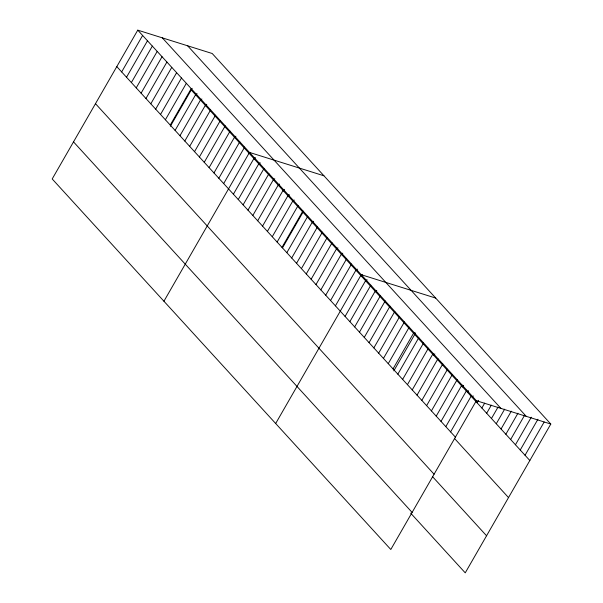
<?xml version="1.0" encoding="UTF-8"?>
<svg xmlns="http://www.w3.org/2000/svg" width="603" height="603" viewBox="0 0 603 603"><rect width="100%" height="100%" fill="white"/><g stroke="black" fill="none" stroke-linecap="round" stroke-linejoin="round"><path stroke-width="0.9" d="M137.763 30.15L52.197 178.955L390.797 549.491L476.362 400.686L137.763 30.15L212.203 53.509L550.803 424.045L465.237 572.85L410.673 513.138M121.655 71.923L142.625 35.464M126.517 77.244L147.479 40.785M131.371 82.558L152.34 46.099M136.233 87.872L157.195 51.413M141.087 93.194L162.056 56.735M145.949 98.508L166.91 62.049M150.803 103.822L171.772 67.363M155.664 109.143L176.626 72.684M160.526 114.457L181.488 77.998M165.38 119.771L186.342 83.312M170.242 125.085L191.204 88.633M170.347 126.306L192.169 88.347M175.096 130.406L196.058 93.947M196.096 95.289L197.03 93.669M179.958 135.72L200.92 99.261M200.957 100.603L201.884 98.982M184.812 141.034L205.781 104.583M205.811 105.917L206.746 104.296M189.674 146.356L210.635 109.897M194.528 151.67L215.497 115.211M199.389 156.984L220.351 120.532M204.244 162.305L225.213 125.846M209.105 167.619L230.067 131.16M213.959 172.933L234.929 136.474M234.959 137.816L235.894 136.195M218.821 178.254L239.783 141.795M223.675 183.568L244.645 147.109M163.933 301.229L249.499 152.423L323.939 175.79M233.391 194.204L254.36 157.745M254.398 159.086L255.325 157.466M238.253 199.518L259.215 163.059M259.252 164.4L260.187 162.78M243.115 204.832L264.076 168.373M247.969 210.153L268.93 173.694M252.83 215.467L273.792 179.008M273.83 180.35L274.757 178.729M257.685 220.781L278.646 184.322M278.684 185.664L279.619 184.043M262.546 226.102L283.508 189.644M283.546 190.985L284.473 189.365M267.4 231.416L288.37 194.957M288.4 196.299L289.334 194.679M272.262 236.73L293.224 200.271M293.262 201.613L294.189 199.992M277.116 242.052L298.086 205.593M281.978 247.366L302.94 210.907M282.513 247.841L302.977 212.248M286.832 252.68L307.801 216.221M291.694 258.001L312.656 221.542M312.693 222.884L313.628 221.263M296.548 263.315L317.517 226.856M301.41 268.629L322.371 232.17M306.264 273.95L327.233 237.492M311.125 279.264L332.087 242.805M315.98 284.578L336.949 248.119M336.987 249.461L337.914 247.841M320.841 289.9L341.803 253.441M341.841 254.775L342.775 253.154M325.703 295.214L346.665 258.755M330.557 300.528L351.519 264.069M335.419 305.842L356.381 269.39M356.418 270.724L357.345 269.104M275.677 423.502L361.242 274.704L435.675 298.063M361.272 276.046L362.207 274.425M345.074 316.409L366.036 279.95M366.134 281.36L367.061 279.739M349.868 321.663L370.83 285.204M354.662 326.909L375.631 290.45M375.85 291.995L376.777 290.375M359.463 332.155L380.425 295.704M364.257 337.409L385.219 300.95M369.059 342.655L390.02 306.196M373.852 347.908L394.814 311.45M378.646 353.154L399.616 316.696M383.448 358.408L404.409 321.949M388.242 363.654L409.203 327.195M393.035 368.9L414.005 332.441M393.819 370.853L415.648 332.901M397.837 374.154L418.799 337.695M402.631 379.4L423.6 342.941M407.432 384.654L428.394 348.195M412.226 389.9L433.188 353.441M433.904 355.521L434.831 353.901M417.02 395.153L437.989 358.695M421.821 400.4L442.783 363.941M426.615 405.646L447.584 369.187M431.416 410.899L452.378 374.44M436.21 416.145L457.172 379.686M441.004 421.399L461.973 384.94M462.682 387.013L463.617 385.4M445.805 426.645L466.767 390.186M467.476 392.267L468.41 390.646M450.599 431.891L471.569 395.44M472.277 397.513L473.204 395.892M477.071 402.766L478.473 400.332M481.872 408.012L484.661 403.151M486.666 413.266L491.324 405.163M491.46 418.512L497.988 407.168M496.261 423.758L504.643 409.181M501.055 429.012L511.306 411.186M505.857 434.258L517.969 413.198M510.651 439.512L524.625 415.203M515.444 444.758L531.288 417.216M520.246 450.011L537.944 419.221M525.04 455.257L544.14 422.04M476.362 400.686L550.803 424.045M187.639 45.805L526.238 416.341M162.328 37.861L500.927 408.397M191.241 89.968L529.833 460.504M116.801 66.609L455.401 437.145M454.556 438.524L508.517 497.581M95.478 103.678L434.077 474.214M432.592 476.724L486.553 535.773M73.513 141.878L412.113 512.414"/></g></svg>
